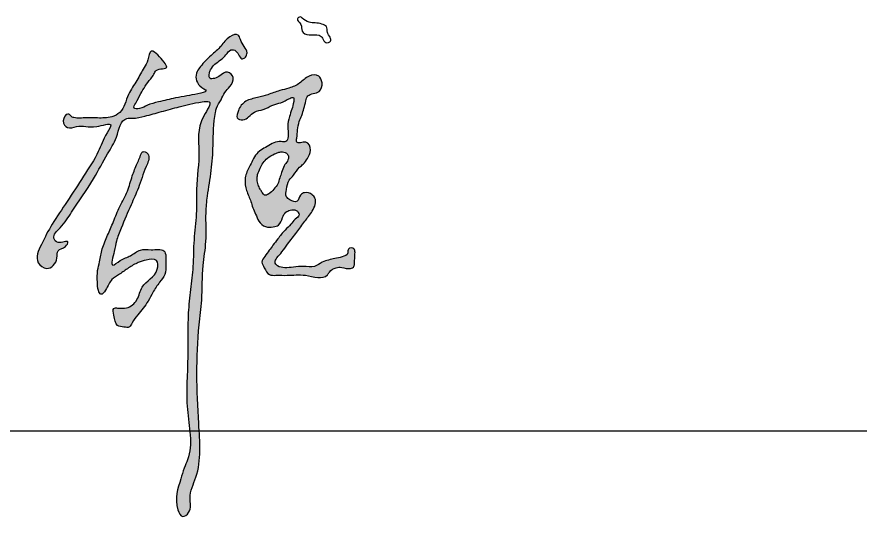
# Model space of a CAD drawing. Extents: x 174641 to 414490, y 73126 to 493158.
# Drawn here: x 197989 to 199906, y 396074 to 397205 of the extents above; entities that cross this region are included whole.
import ezdxf

# ---------------------------------------------------------------- set-up
doc = ezdxf.new("R2010")
doc.units = 0
doc.header["$LTSCALE"] = 1000
doc.header["$MEASUREMENT"] = 0
doc.layers.add('文字和字符', color=7, linetype='Continuous')

msp = doc.modelspace()

# ---------------------------------------------------------------- hatches: boundary and pattern name
at = {"layer": '文字和字符'}
h = msp.add_hatch(color=6, dxfattribs=at)
edge = h.paths.add_edge_path()
edge.add_spline(control_points=[(198138.4, 396977.7), (198138.7, 396977.7), (198175.5, 396977.9), (198198.5, 396977.2), (198230.6, 396992.8), (198236.6, 397030.3), (198259.6, 397060.5), (198273.1, 397088.3), (198286.1, 397106.7), (198287.7, 397136.1), (198310.1, 397117.9), (198317.4, 397107.5), (198334.4, 397085.9), (198302.8, 397091.4), (198298.3, 397075), (198284.3, 397059.4), (198269.5, 397036.4), (198260.3, 397016.8), (198248.9, 396997.7), (198269.8, 396998.3), (198283.9, 397008.3), (198312.9, 397014.8), (198341.5, 397022.3), (198372.9, 397027.7), (198391.8, 397031.2), (198424.6, 397037.6), (198391.7, 397051.9), (198390.6, 397077.8), (198407.1, 397099.3), (198425.1, 397118.2), (198450.4, 397138.5), (198462.6, 397160.1), (198488.3, 397170), (198493.2, 397151.5), (198500.5, 397139.8), (198509.7, 397126.5), (198505.7, 397115.2), (198492, 397106.4), (198488.4, 397129.5), (198468.9, 397133.4), (198457.7, 397113.2), (198438.9, 397103.7), (198425.8, 397088.8), (198422.5, 397078.4), (198420.6, 397062.3), (198447.3, 397069.8), (198461.7, 397087.5), (198482.1, 397067.6), (198470, 397048.8), (198456.8, 397035.7), (198449.3, 397017.6), (198439.4, 397003.9), (198432, 396969.1), (198432, 396921.9), (198428.4, 396858.7), (198418.7, 396808.6), (198413.6, 396755.1), (198417.7, 396702.6), (198406, 396637.4), (198407.7, 396574.3), (198392.3, 396456.1), (198394.8, 396324), (198406.7, 396189.7), (198374.1, 396127), (198384.4, 396092.5), (198360.6, 396073.6), (198341.3, 396115.7), (198354.8, 396149.7), (198364.9, 396187.1), (198388.3, 396235.2), (198366.6, 396323.7), (198376.3, 396432.5), (198373, 396523.2), (198379.9, 396590.8), (198387.2, 396645.6), (198386.6, 396702.6), (198395.2, 396760.4), (198391.9, 396826.6), (198404.2, 396903.7), (198391.7, 396960.4), (198433.5, 397017.5), (198390.2, 397012.3), (198359.6, 397003.9), (198321.7, 396994.2), (198296.2, 396986.5), (198274.3, 396981.1), (198255.1, 396976.4), (198223.4, 396978.8), (198216.4, 396932.4), (198189.2, 396892.2), (198159.3, 396832.4), (198119, 396777.6), (198093.4, 396734.9), (198066.1, 396711.3), (198082.5, 396691.3), (198109.9, 396706.1), (198097.4, 396682.9), (198077.8, 396682.4), (198082.7, 396655.1), (198059.5, 396630.2), (198026.5, 396655.4), (198046.1, 396697.8), (198068.5, 396740.7), (198104.1, 396791.3), (198137.9, 396844.9), (198172.9, 396897.7), (198184.3, 396933), (198209.6, 396971.2), (198157.6, 396951), (198133, 396964.2), (198102.3, 396951), (198089, 396970.6), (198100.3, 396990.4), (198110.2, 396983.8), (198113.2, 396979.2), (198118.6, 396978.7), (198125.4, 396976.1), (198138.2, 396977.7), (198138.4, 396977.7)], knot_values=[0, 0, 0, 0, 30.010681, 59.710914, 78.593199, 120.407305, 154.524141, 185.004149, 203.061643, 222.774317, 238.80713, 258.455944, 270.333782, 293.330836, 302.766156, 314.154011, 351.592667, 373.783884, 384.727657, 395.744414, 413.857163, 437.957453, 474.261753, 498.637383, 521.996218, 540.039757, 556.440551, 586.981856, 599.46137, 631.292047, 659.861277, 686.798362, 704.454635, 714.77327, 731.806988, 745.746399, 755.60273, 762.331918, 783.607358, 794.2488, 808.935268, 839.224822, 854.000646, 861.29652, 870.524529, 890.282084, 910.927322, 927.245681, 946.958313, 963.356978, 980.390735, 1000.003082, 1009.515457, 1078.314372, 1130.678307, 1184.843128, 1219.935368, 1279.461792, 1329.992924, 1402.614913, 1454.086505, 1659.988392, 1772.185683, 1817.246483, 1847.677046, 1862.240127, 1879.608782, 1944.488332, 1967.79145, 1986.349178, 2091.415626, 2201.453187, 2292.790848, 2342.000053, 2390.03078, 2446.006624, 2499.916829, 2551.206876, 2630.928051, 2705.368541, 2736.511304, 2751.139397, 2799.882761, 2838.437816, 2856.100871, 2874.060326, 2900.839764, 2911.90203, 2956.44123, 2995.684828, 3055.617738, 3138.927419, 3179.415616, 3204.798199, 3217.112426, 3237.828089, 3249.032304, 3266.585733, 3281.97368, 3312.759311, 3333.895438, 3372.534497, 3420.293911, 3476.863372, 3540.284988, 3599.822241, 3643.146119, 3661.15915, 3690.737213, 3733.200125, 3751.837118, 3768.448916, 3785.656639, 3792.541545, 3796.752385, 3800.355287, 3806.580356, 3819.839144, 3819.839144, 3819.839144, 3819.839144], degree=3, periodic=0)
h = msp.add_hatch(color=6, dxfattribs=at)
edge = h.paths.add_edge_path()
edge.add_spline(control_points=[(198488.4, 396994.8), (198488.5, 396995.1), (198505.5, 397022.4), (198530.2, 397022.1), (198556.2, 397030.5), (198579.2, 397039.4), (198604, 397045), (198627.8, 397054.5), (198643.8, 397074), (198670.6, 397076.7), (198679.2, 397056.1), (198672.9, 397031.3), (198645.1, 397034.2), (198638.3, 397008.4), (198634.2, 396989.3), (198624.3, 396968.7), (198621.4, 396950.7), (198620.7, 396936.7), (198617.4, 396916.3), (198644.3, 396930.3), (198653.8, 396904.2), (198645, 396887.6), (198636.4, 396874.2), (198622.2, 396864.8), (198615.1, 396849.9), (198600.2, 396836.2), (198597.1, 396819), (198593.4, 396800.8), (198605.5, 396792), (198623.7, 396784.4), (198625.5, 396804.1), (198639.6, 396811.7), (198653, 396807.1), (198666.7, 396792.4), (198656, 396766.2), (198637.2, 396745.2), (198620.1, 396718.6), (198601.1, 396697.3), (198587.6, 396676.2), (198576.4, 396664.9), (198568.5, 396652.4), (198578.1, 396641.3), (198593.9, 396639.7), (198613.4, 396641.3), (198635.4, 396644.6), (198659, 396639.5), (198675.5, 396652.4), (198696.7, 396659.7), (198715.4, 396661.6), (198737.4, 396669.7), (198733.4, 396685.3), (198751, 396685.8), (198751.4, 396673.1), (198750.6, 396662.7), (198750, 396652.6), (198750.2, 396642), (198737.3, 396635.7), (198724, 396641.6), (198706.6, 396641.2), (198695, 396633.7), (198682.2, 396611), (198640.1, 396627.1), (198603.6, 396622.2), (198577.1, 396623.3), (198555.1, 396622.4), (198548.3, 396638.8), (198538.5, 396653), (198548.9, 396666.7), (198557, 396678.7), (198567.1, 396691.9), (198578.7, 396707.2), (198591.1, 396723.8), (198606.7, 396736.7), (198614.5, 396749.5), (198628.9, 396758.1), (198618.6, 396772.2), (198605.7, 396770.5), (198593.2, 396765.6), (198586.5, 396752), (198582.5, 396735.3), (198565.2, 396731.7), (198548.4, 396730.7), (198533.3, 396743.9), (198527.8, 396760.7), (198520.5, 396774.9), (198515.6, 396793.3), (198505.6, 396813.2), (198501.2, 396840.2), (198509, 396862), (198519.5, 396878.9), (198527.7, 396899.7), (198553.8, 396913.4), (198575.7, 396927.6), (198597.2, 396922.1), (198602.1, 396940.9), (198597.8, 396958.5), (198602.6, 396979.5), (198609.2, 396998), (198612.6, 397010.1), (198614.5, 397026.5), (198597.9, 397019.2), (198586.1, 397011.6), (198563.7, 397007.3), (198546.2, 396995.3), (198524.6, 396993.7), (198512.2, 396980.4), (198500.2, 396971.4), (198479.6, 396974.4), (198488.4, 396994.6), (198488.4, 396994.8)], knot_values=[0, 0, 0, 0, 24.512001, 49.882294, 72.277412, 98.738469, 118.409447, 143.109669, 167.776883, 187.618262, 203.042037, 222.126752, 247.275306, 258.48372, 289.86628, 303.795246, 321.379231, 338.707377, 347.328395, 366.307106, 385.237264, 403.506228, 418.562709, 428.786369, 449.648574, 463.118664, 483.023077, 498.54091, 507.708607, 523.614939, 538.272825, 548.331434, 564.446663, 573.613544, 601.356343, 627.727416, 655.753502, 687.468657, 707.386499, 724.030195, 733.822997, 742.988374, 758.369859, 776.521682, 797.368312, 820.285411, 838.875384, 852.53501, 881.495768, 896.424896, 904.484831, 916.221913, 924.49056, 934.624145, 946.353648, 953.359124, 961.492881, 980.267656, 992.004738, 1008.557493, 1015.80342, 1061.650078, 1099.490071, 1123.473109, 1136.892554, 1154.792681, 1167.453766, 1180.555905, 1196.223819, 1209.542153, 1226.270416, 1249.735518, 1266.970627, 1281.05191, 1293.130439, 1303.91699, 1316.71909, 1326.731209, 1339.888064, 1357.279911, 1369.076666, 1385.0742, 1402.881823, 1419.32573, 1433.82478, 1447.087554, 1471.921893, 1495.500471, 1520.791964, 1533.894554, 1550.83807, 1581.024251, 1611.984954, 1621.45011, 1633.096343, 1654.387173, 1674.742462, 1691.115782, 1707.380906, 1715.678547, 1723.570803, 1743.940975, 1761.902668, 1783.344225, 1802.439161, 1818.418402, 1831.919163, 1844.453477, 1860.498716, 1860.498716, 1860.498716, 1860.498716], degree=3, periodic=0)
edge = h.paths.add_edge_path(flags=16)
edge.add_spline(control_points=[(198570, 396896.8), (198569.8, 396896.7), (198552.3, 396888.1), (198544.1, 396877.1), (198537.1, 396863.8), (198531.4, 396851.7), (198530.1, 396838.8), (198532.1, 396827.5), (198536.9, 396818.1), (198541.4, 396810.7), (198546.3, 396801.5), (198559.7, 396806.9), (198567.7, 396817.1), (198578.2, 396828.5), (198581, 396842.4), (198586.5, 396855.4), (198589.7, 396869.6), (198599.2, 396879.3), (198602.8, 396890.9), (198595.9, 396900.4), (198584.7, 396902), (198577.7, 396900), (198570.1, 396896.8), (198570, 396896.8)], knot_values=[0, 0, 0, 0, 17.49913, 30.768414, 43.809406, 57.820521, 67.761158, 79.395962, 89.172864, 96.402516, 104.532234, 113.624822, 128.719094, 142.570854, 155.091253, 167.081152, 182.063386, 194.044375, 204.792336, 212.007375, 223.839632, 231.821798, 237.531752, 237.531752, 237.531752, 237.531752], degree=3, periodic=0)
h = msp.add_hatch(color=6, dxfattribs=at)
edge = h.paths.add_edge_path()
edge.add_spline(control_points=[(198270.5, 396899.6), (198270.4, 396899.4), (198257.8, 396870), (198248.3, 396847.1), (198239.3, 396810.9), (198220.4, 396779.2), (198207, 396745.2), (198193.7, 396713.4), (198180.2, 396684.1), (198176.5, 396656.6), (198169.4, 396632.3), (198170.6, 396609.6), (198170.1, 396592.5), (198178.7, 396575.7), (198193.7, 396595.5), (198199.1, 396613.1), (198222.1, 396626), (198240.2, 396640), (198260.6, 396652), (198280.5, 396657.8), (198307.6, 396663), (198307.2, 396620.6), (198269, 396606.5), (198263.5, 396566.9), (198239.2, 396547), (198220.8, 396548.9), (198202.8, 396549.9), (198209.8, 396528.7), (198210, 396508.5), (198229.1, 396506.5), (198243.6, 396503.9), (198250.2, 396520), (198264.5, 396538.1), (198283, 396559.5), (198295.7, 396586.4), (198308.8, 396605.7), (198325.2, 396625.2), (198324.2, 396649.3), (198327.2, 396685.3), (198292, 396678.9), (198266.3, 396683.9), (198245.2, 396664.7), (198224.7, 396660.5), (198196.8, 396635.7), (198209.5, 396677.8), (198212.7, 396701.5), (198227.3, 396738.2), (198243.8, 396777), (198265.1, 396822.8), (198275.6, 396860), (198289.8, 396888.4), (198280.8, 396903.9), (198270.5, 396899.7), (198270.5, 396899.6)], knot_values=[0, 0, 0, 0, 24.542793, 52.435959, 85.650583, 121.512598, 155.916917, 186.540407, 217.474406, 244.606868, 263.102829, 287.388558, 305.597528, 314.527085, 327.332873, 353.193682, 372.630675, 395.352625, 418.617204, 435.772151, 457.249665, 475.959444, 524.49024, 552.742939, 580.507685, 599.437854, 607.362997, 621.159879, 644.090151, 657.95728, 669.398503, 679.892715, 700.008206, 736.031643, 756.664286, 782.242284, 801.590045, 823.390719, 851.090423, 877.54929, 900.135028, 924.011869, 947.574779, 965.855715, 994.232281, 1016.328926, 1045.309406, 1098.032674, 1136.336698, 1183.774373, 1208.195694, 1217.866995, 1225.149506, 1225.149506, 1225.149506, 1225.149506], degree=3, periodic=0)

# ---------------------------------------------------------------- linework, layer by layer
msp.add_line((195560.3, 396272.1), (199905.5, 396272.1))
at = {"layer": '文字和字符', "color": 6}
for points, start_tangent, end_tangent in [([(198632.3, 397203), (198647.5, 397193.6), (198661.6, 397191.9), (198676.3, 397189.5), (198686.8, 397183.7), (198689.2, 397170.8), (198696.2, 397150.9), (198685.1, 397147.9), (198678, 397157.3), (198670.4, 397164.3), (198647.5, 397164.9), (198631.7, 397173.7), (198629.4, 397188.4), (198621.7, 397201.3), (198627.6, 397205.4), (198632.3, 397203)], (0.676765, -0.736199), (0.676765, -0.736199)), ([(198138.4, 396977.7), (198170.8, 396977.7), (198202.8, 396980.4), (198220.7, 396990.2), (198240.6, 397030.8), (198259.4, 397062.5), (198275.6, 397091.2), (198284.4, 397108.6), (198291.9, 397128.6), (198306.8, 397119.9), (198320.6, 397103.6), (198326.8, 397092.4), (198303.1, 397084.9), (198297.9, 397076.2), (198290.6, 397066.2), (198268.2, 397032.6), (198256.9, 397011.4), (198253.2, 397000.1), (198265, 396998.9), (198283.1, 397006.4), (198308.1, 397013.9), (198346.3, 397022.8), (198372.2, 397027.6), (198397, 397032.2), (198415.4, 397038.8), (198401.7, 397050), (198395.4, 397082.4), (198402.9, 397093.7), (198426.6, 397118.6), (198449.1, 397139.8), (198469, 397161), (198487.8, 397164.7), (198492.7, 397154.8), (198501.5, 397138.6), (198507.7, 397124.8), (198504, 397114.9), (198497.7, 397111.1), (198482.8, 397128.6), (198471.5, 397131.1), (198460.3, 397119.9), (198435.4, 397098.7), (198425.4, 397086.2), (198422.9, 397078.7), (198422.9, 397068.7), (198444.1, 397071.2), (198464, 397081.2), (198476.5, 397068.7), (198469, 397048.8), (198457.8, 397035.1), (198449.1, 397018.9), (198439.1, 397000.1), (198436.6, 396990.2), (198431.2, 396916), (198427.2, 396859.5), (198418.5, 396801.6), (198415.3, 396763.8), (198415, 396699.5), (198408.9, 396645.2), (198405.5, 396566.8), (198400, 396511.4), (198398.9, 396288.8), (198392.4, 396167.7), (198379.3, 396120.8), (198376, 396088.1), (198362.9, 396079.4), (198352, 396094.6), (198358.5, 396164.5), (198366.2, 396188.5), (198373.8, 396207), (198373.4, 396320.6), (198374.2, 396439.5), (198375.4, 396538.3), (198380.2, 396591.2), (198385.7, 396642.9), (198388.2, 396703.3), (198393.4, 396761.4), (198394, 396816.8), (198399.3, 396902.8), (198410.6, 396982.5), (198422.2, 397014.1), (198406.3, 397014.1), (198354.9, 397002.8), (198314.6, 396992), (198296.3, 396986.7), (198277.5, 396981.9), (198248.9, 396977.2), (198237, 396976.7), (198213.3, 396934.8), (198193.5, 396897.2), (198161.7, 396840.8), (198112.3, 396765.5), (198086.4, 396730.2), (198072.3, 396706.7), (198081.7, 396697.3), (198104.1, 396698.4), (198098.2, 396687.9), (198081.7, 396678.5), (198079.3, 396662), (198055.8, 396638.5), (198037, 396651.4), (198044, 396692.6), (198068.4, 396738.1), (198102, 396789.2), (198139.4, 396846.6), (198172.3, 396901.9), (198192.3, 396944.3), (198200.6, 396961.9), (198168.8, 396958.4), (198122.9, 396958.4), (198102.9, 396956), (198093.5, 396971.3), (198104.1, 396986.6), (198110.5, 396982.9), (198113.7, 396979.6), (198117.5, 396978.7), (198124.1, 396977.3), (198138.4, 396977.7)], (1, 0), (1, 0)), ([(198488.4, 396994.8), (198505.2, 397015.3), (198531.3, 397023.7), (198554.6, 397030.2), (198581.7, 397039.5), (198602.2, 397045.1), (198626.4, 397056.3), (198647.9, 397072.1), (198669.3, 397072.1), (198676.8, 397057.2), (198670.3, 397037.7), (198645.1, 397027.4), (198640.4, 397016.2), (198631.1, 396983.6), (198625.5, 396969.6), (198621.8, 396951), (198619.9, 396932.4), (198619.9, 396923), (198640.4, 396923), (198650.7, 396905.3), (198644.2, 396886.7), (198634.4, 396873.6), (198626, 396866.5), (198612.4, 396848.5), (198603.1, 396837.3), (198596.6, 396816.8), (198596.6, 396800), (198604.1, 396793.5), (198620.8, 396789.8), (198628.3, 396803.8), (198637.6, 396809.3), (198654.4, 396804.7), (198660.9, 396797.2), (198654.9, 396767.9), (198638, 396744.9), (198620.3, 396720.3), (198599.1, 396693.4), (198586.5, 396675.9), (198575, 396662.1), (198570.9, 396652.3), (198576.7, 396644.3), (198592.8, 396640.2), (198612.4, 396641.4), (198634.9, 396643.1), (198659.6, 396643.1), (198677.5, 396652.3), (198691.3, 396657.5), (198721.9, 396664.4), (198735.1, 396673.6), (198736.3, 396682.3), (198748.9, 396682.8), (198751.2, 396674.2), (198750.7, 396663.3), (198750.1, 396650.6), (198748.9, 396643.1), (198741.4, 396638.5), (198721.3, 396640.8), (198708.6, 396640.2), (198693.6, 396630.4), (198689, 396624.1), (198639.5, 396623), (198598.6, 396623), (198572.6, 396623), (198558.2, 396624.7), (198546.7, 396640.2), (198541.5, 396652.9), (198547.9, 396665.6), (198557.7, 396679.4), (198566.3, 396690.9), (198577.3, 396705.3), (198593.4, 396724.9), (198606.6, 396738), (198616.4, 396749.6), (198625.1, 396759.4), (198618.7, 396769.2), (198604.9, 396769.8), (198595.1, 396765.2), (198587.6, 396753.1), (198579, 396736.4), (198566.9, 396732.3), (198549.6, 396732.9), (198534.6, 396745), (198527.1, 396761.1), (198520.8, 396775.5), (198516.4, 396789.1), (198506.7, 396814.2), (198503.4, 396839.4), (198511.6, 396865.5), (198518.4, 396877.9), (198527.1, 396894.1), (198553.2, 396913.6), (198584.8, 396924.6), (198595.1, 396924.6), (198600.2, 396936.1), (198599.5, 396959.1), (198603.4, 396980.8), (198608.8, 396997.6), (198613, 397014.7), (198612.3, 397023.7), (198604, 397021.8), (198584.2, 397012.2), (198565.6, 397006.4), (198544.5, 396996.8), (198524.7, 396991.1), (198511.3, 396980.2), (198498.5, 396973.2), (198485.7, 396977.7), (198488.4, 396994.8)], (0.284283, 0.95874), (0.284283, 0.95874)), ([(198270.5, 396899.6), (198260.1, 396875.2), (198249.1, 396847.2), (198238.1, 396813), (198221, 396778.2), (198206.4, 396744), (198193.5, 396713.5), (198181.3, 396682.4), (198175.2, 396653.7), (198170.9, 396634.1), (198170.3, 396607.9), (198172.8, 396588.4), (198178.3, 396580.4), (198188.6, 396589.6), (198203.3, 396613.4), (198220.4, 396625.6), (198240.6, 396639.6), (198262.5, 396651.8), (198280.3, 396657.3), (198303.5, 396656.7), (198305.3, 396636.6), (198271.5, 396596.5), (198259.6, 396568.3), (198236.1, 396549.6), (198215.7, 396549.2), (198207.1, 396548.3), (198207.6, 396533.4), (198215.7, 396510), (198230.2, 396506.2), (198242.5, 396506.6), (198248.9, 396515.9), (198261.3, 396533.8), (198284.7, 396564.9), (198295.4, 396584.5), (198310.7, 396607.5), (198322.2, 396625), (198324.8, 396648.4), (198320.2, 396678), (198291.7, 396680.7), (198267.3, 396680), (198245, 396667.2), (198221.9, 396656.3), (198205, 396646.2), (198208.4, 396676.7), (198213.4, 396700), (198223.9, 396729.5), (198246.3, 396781.9), (198262.7, 396819.9), (198280.3, 396868.1), (198285.6, 396894), (198278.2, 396901.4), (198270.5, 396899.6)], (-0.394162, -0.919041), (-0.394162, -0.919041)), ([(198570, 396896.8), (198553.7, 396887.2), (198544.1, 396876.5), (198537.4, 396864.2), (198531.7, 396850.1), (198530.6, 396839.4), (198532.9, 396827), (198537.4, 396817.5), (198541.3, 396810.7), (198546.9, 396804), (198556.5, 396806.2), (198568.3, 396817.5), (198577.2, 396829.5), (198581.5, 396842.4), (198585.8, 396854.6), (198591.4, 396869.8), (198598.7, 396880.5), (198601, 396891.9), (198596.5, 396898.2), (198584.1, 396901.3), (198575.7, 396899.1), (198570, 396896.8)], (-0.928724, -0.370772), (-0.928724, -0.370772))]:
    msp.add_spline(points, degree=3, dxfattribs=dict(at, start_tangent=start_tangent, end_tangent=end_tangent))

doc.saveas('drawing.dxf')
